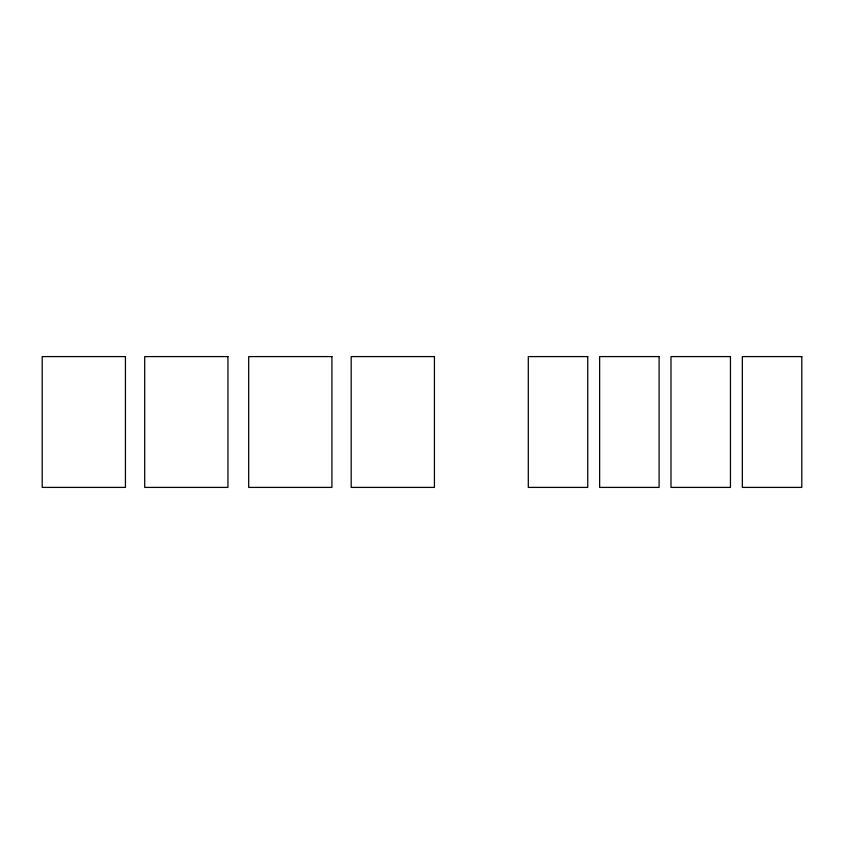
<?xml version="1.0" encoding="UTF-8"?>
<svg xmlns="http://www.w3.org/2000/svg" width="844" height="844" viewBox="0 0 844 844"><rect width="100%" height="100%" fill="white"/><g stroke="black" fill="none" stroke-linecap="round" stroke-linejoin="round"><path stroke-width="1.27" d="M125.439 356.601L42.2 356.601L42.2 487.399L125.439 487.399L125.439 356.601M227.943 356.601L144.704 356.601L144.704 487.399L227.943 487.399L227.943 356.601M331.924 356.601L248.685 356.601L248.685 487.399L331.924 487.399L331.924 356.601M434.428 356.601L351.188 356.601L351.188 487.399L434.428 487.399L434.428 356.601M587.751 356.601L528.302 356.601L528.302 487.399L587.751 487.399L587.751 356.601M659.101 356.601L599.641 356.601L599.641 487.399L659.101 487.399L659.101 356.601M730.45 356.601L670.991 356.601L670.991 487.399L730.45 487.399L730.45 356.601M801.8 356.601L742.34 356.601L742.34 487.399L801.8 487.399L801.8 356.601"/></g></svg>
